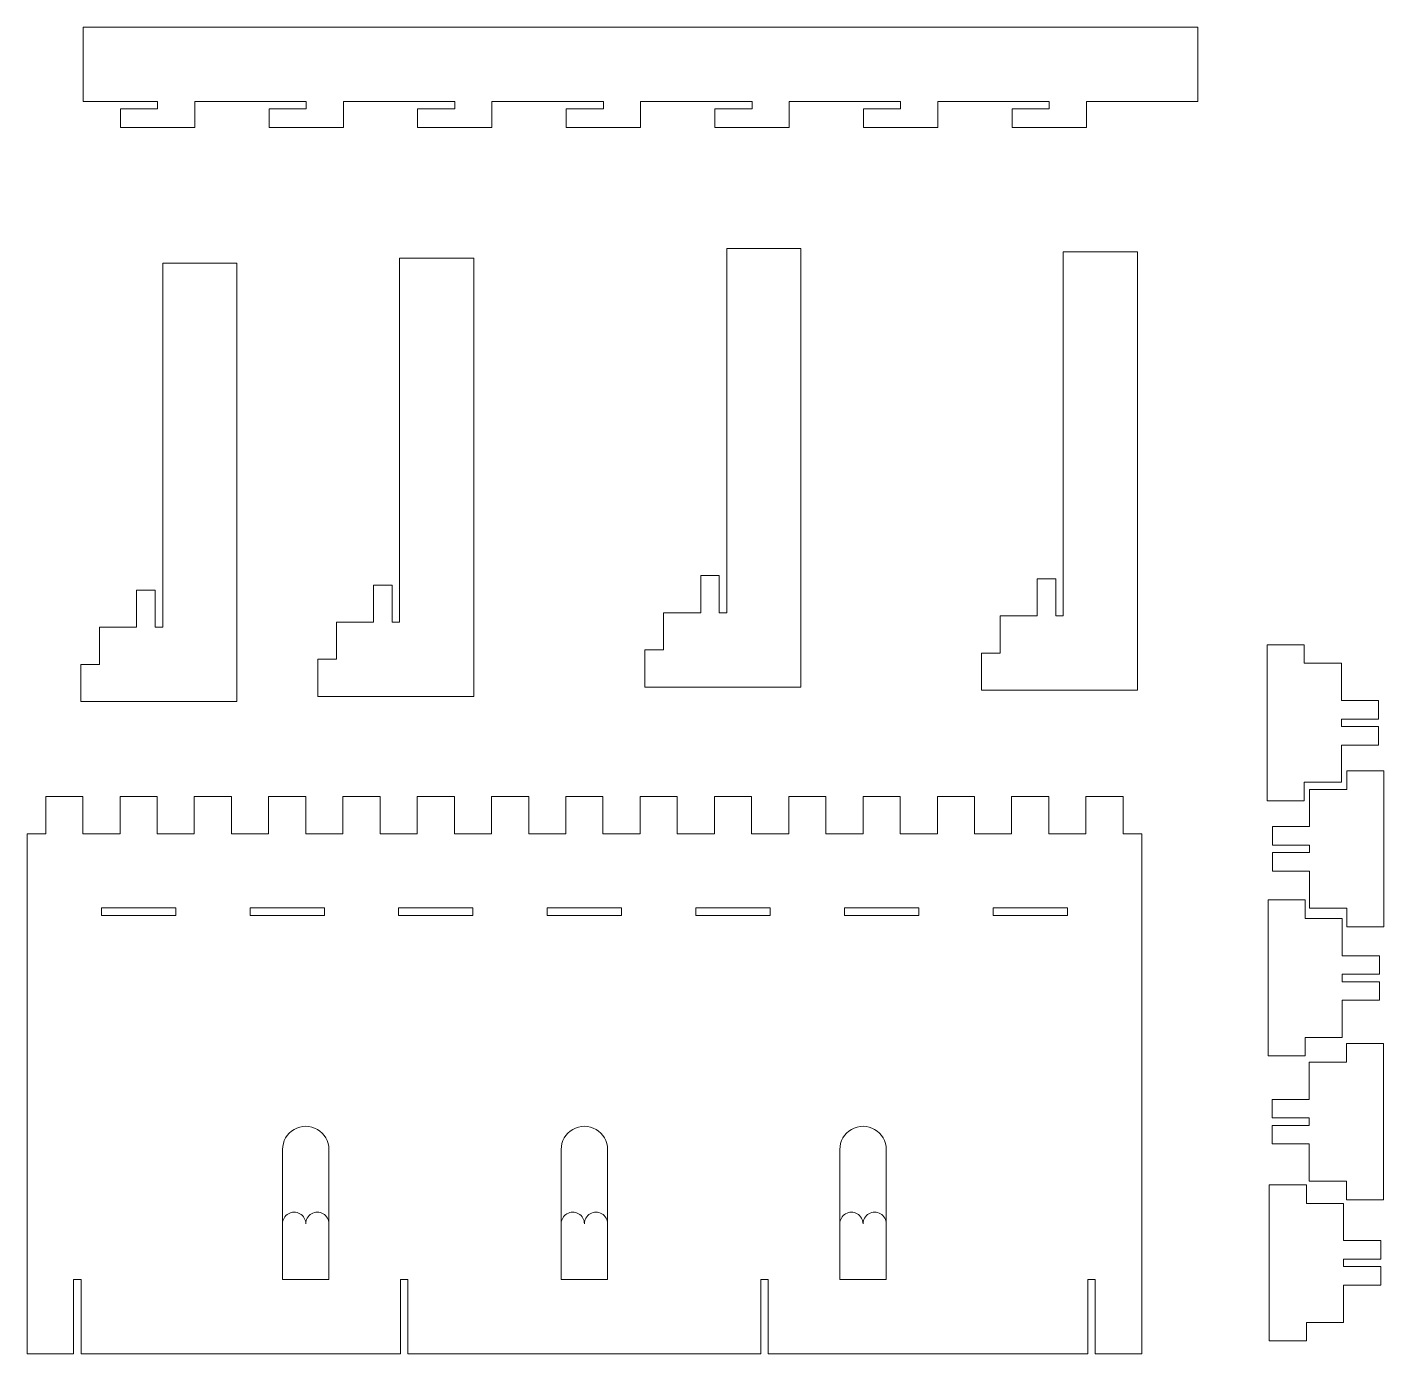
# Model space of a CAD drawing. Header units: millimetres. Extents: x -2182 to 2167, y -566 to 406.
# Drawn here: x 1437 to 2167, y -310 to 404 of the extents above; entities that cross this region are included whole.
import ezdxf

# ---------------------------------------------------------------- set-up
doc = ezdxf.new("R2010")
doc.units = ezdxf.units.MM
doc.header["$MEASUREMENT"] = 0
doc.layers.add('layer 1', color=7, linetype='Continuous')

msp = doc.modelspace()

# ---------------------------------------------------------------- linework, layer by layer
at = {"layer": 'layer 1', "lineweight": 9}
for points, knots in [([(2067.0161, 364.0857), (2067.0161, 364.0857), (2067.0161, 404.0857), (2067.0161, 404.0857), (2067.0161, 404.0857), (2067.0161, 404.0857), (1467.0161, 404.0857), (1467.0161, 404.0857), (1467.0161, 404.0857), (1467.0161, 404.0857), (1467.0161, 364.0857), (1467.0161, 364.0857), (1467.0161, 364.0857), (1467.0161, 364.0857), (1507.0161, 364.0857), (1507.0161, 364.0857), (1507.0161, 364.0857), (1507.0161, 364.0857), (1507.0161, 360.0857), (1507.0161, 360.0857), (1507.0161, 360.0857), (1507.0161, 360.0857), (1487.0161, 360.0857), (1487.0161, 360.0857), (1487.0161, 360.0857), (1487.0161, 360.0857), (1487.0161, 350.0857), (1487.0161, 350.0857), (1487.0161, 350.0857), (1487.0161, 350.0857), (1527.0161, 350.0857), (1527.0161, 350.0857), (1527.0161, 350.0857), (1527.0161, 350.0857), (1527.0161, 364.0857), (1527.0161, 364.0857), (1527.0161, 364.0857), (1527.0161, 364.0857), (1587.0161, 364.0857), (1587.0161, 364.0857), (1587.0161, 364.0857), (1587.0161, 364.0857), (1587.0161, 360.0857), (1587.0161, 360.0857), (1587.0161, 360.0857), (1587.0161, 360.0857), (1567.0161, 360.0857), (1567.0161, 360.0857), (1567.0161, 360.0857), (1567.0161, 360.0857), (1567.0161, 350.0857), (1567.0161, 350.0857), (1567.0161, 350.0857), (1567.0161, 350.0857), (1607.0161, 350.0857), (1607.0161, 350.0857), (1607.0161, 350.0857), (1607.0161, 350.0857), (1607.0161, 364.0857), (1607.0161, 364.0857), (1607.0161, 364.0857), (1607.0161, 364.0857), (1667.0161, 364.0857), (1667.0161, 364.0857), (1667.0161, 364.0857), (1667.0161, 364.0857), (1667.0161, 360.0857), (1667.0161, 360.0857), (1667.0161, 360.0857), (1667.0161, 360.0857), (1647.0161, 360.0857), (1647.0161, 360.0857), (1647.0161, 360.0857), (1647.0161, 360.0857), (1647.0161, 350.0857), (1647.0161, 350.0857), (1647.0161, 350.0857), (1647.0161, 350.0857), (1687.0161, 350.0857), (1687.0161, 350.0857), (1687.0161, 350.0857), (1687.0161, 350.0857), (1687.0161, 364.0857), (1687.0161, 364.0857), (1687.0161, 364.0857), (1687.0161, 364.0857), (1747.0161, 364.0857), (1747.0161, 364.0857), (1747.0161, 364.0857), (1747.0161, 364.0857), (1747.0161, 360.0857), (1747.0161, 360.0857), (1747.0161, 360.0857), (1747.0161, 360.0857), (1727.0161, 360.0857), (1727.0161, 360.0857), (1727.0161, 360.0857), (1727.0161, 360.0857), (1727.0161, 350.0857), (1727.0161, 350.0857), (1727.0161, 350.0857), (1727.0161, 350.0857), (1767.0161, 350.0857), (1767.0161, 350.0857), (1767.0161, 350.0857), (1767.0161, 350.0857), (1767.0161, 364.0857), (1767.0161, 364.0857), (1767.0161, 364.0857), (1767.0161, 364.0857), (1827.0161, 364.0857), (1827.0161, 364.0857), (1827.0161, 364.0857), (1827.0161, 364.0857), (1827.0161, 360.0857), (1827.0161, 360.0857), (1827.0161, 360.0857), (1827.0161, 360.0857), (1807.0161, 360.0857), (1807.0161, 360.0857), (1807.0161, 360.0857), (1807.0161, 360.0857), (1807.0161, 350.0857), (1807.0161, 350.0857), (1807.0161, 350.0857), (1807.0161, 350.0857), (1847.0161, 350.0857), (1847.0161, 350.0857), (1847.0161, 350.0857), (1847.0161, 350.0857), (1847.0161, 364.0857), (1847.0161, 364.0857), (1847.0161, 364.0857), (1847.0161, 364.0857), (1907.0161, 364.0857), (1907.0161, 364.0857), (1907.0161, 364.0857), (1907.0161, 364.0857), (1907.0161, 360.0857), (1907.0161, 360.0857), (1907.0161, 360.0857), (1907.0161, 360.0857), (1887.0161, 360.0857), (1887.0161, 360.0857), (1887.0161, 360.0857), (1887.0161, 360.0857), (1887.0161, 350.0857), (1887.0161, 350.0857), (1887.0161, 350.0857), (1887.0161, 350.0857), (1927.0161, 350.0857), (1927.0161, 350.0857), (1927.0161, 350.0857), (1927.0161, 350.0857), (1927.0161, 364.0857), (1927.0161, 364.0857), (1927.0161, 364.0857), (1927.0161, 364.0857), (1987.0161, 364.0857), (1987.0161, 364.0857), (1987.0161, 364.0857), (1987.0161, 364.0857), (1987.0161, 360.0857), (1987.0161, 360.0857), (1987.0161, 360.0857), (1987.0161, 360.0857), (1967.0161, 360.0857), (1967.0161, 360.0857), (1967.0161, 360.0857), (1967.0161, 360.0857), (1967.0161, 350.0857), (1967.0161, 350.0857), (1967.0161, 350.0857), (1967.0161, 350.0857), (2007.0161, 350.0857), (2007.0161, 350.0857), (2007.0161, 350.0857), (2007.0161, 350.0857), (2007.0161, 364.0857), (2007.0161, 364.0857), (2007.0161, 364.0857), (2007.0161, 364.0857), (2067.0161, 364.0857), (2067.0161, 364.0857)], [0, 0, 0, 0, 0.0212766, 0.0212766, 0.0212766, 0.0212766, 0.04255319, 0.04255319, 0.04255319, 0.04255319, 0.06382979, 0.06382979, 0.06382979, 0.06382979, 0.08510638, 0.08510638, 0.08510638, 0.08510638, 0.10638298, 0.10638298, 0.10638298, 0.10638298, 0.12765957, 0.12765957, 0.12765957, 0.12765957, 0.14893617, 0.14893617, 0.14893617, 0.14893617, 0.17021277, 0.17021277, 0.17021277, 0.17021277, 0.19148936, 0.19148936, 0.19148936, 0.19148936, 0.21276596, 0.21276596, 0.21276596, 0.21276596, 0.23404255, 0.23404255, 0.23404255, 0.23404255, 0.25531915, 0.25531915, 0.25531915, 0.25531915, 0.27659574, 0.27659574, 0.27659574, 0.27659574, 0.29787234, 0.29787234, 0.29787234, 0.29787234, 0.31914894, 0.31914894, 0.31914894, 0.31914894, 0.34042553, 0.34042553, 0.34042553, 0.34042553, 0.36170213, 0.36170213, 0.36170213, 0.36170213, 0.38297872, 0.38297872, 0.38297872, 0.38297872, 0.40425532, 0.40425532, 0.40425532, 0.40425532, 0.42553191, 0.42553191, 0.42553191, 0.42553191, 0.44680851, 0.44680851, 0.44680851, 0.44680851, 0.46808511, 0.46808511, 0.46808511, 0.46808511, 0.4893617, 0.4893617, 0.4893617, 0.4893617, 0.5106383, 0.5106383, 0.5106383, 0.5106383, 0.53191489, 0.53191489, 0.53191489, 0.53191489, 0.55319149, 0.55319149, 0.55319149, 0.55319149, 0.57446809, 0.57446809, 0.57446809, 0.57446809, 0.59574468, 0.59574468, 0.59574468, 0.59574468, 0.61702128, 0.61702128, 0.61702128, 0.61702128, 0.63829787, 0.63829787, 0.63829787, 0.63829787, 0.65957447, 0.65957447, 0.65957447, 0.65957447, 0.68085106, 0.68085106, 0.68085106, 0.68085106, 0.70212766, 0.70212766, 0.70212766, 0.70212766, 0.72340426, 0.72340426, 0.72340426, 0.72340426, 0.74468085, 0.74468085, 0.74468085, 0.74468085, 0.76595745, 0.76595745, 0.76595745, 0.76595745, 0.78723404, 0.78723404, 0.78723404, 0.78723404, 0.80851064, 0.80851064, 0.80851064, 0.80851064, 0.82978723, 0.82978723, 0.82978723, 0.82978723, 0.85106383, 0.85106383, 0.85106383, 0.85106383, 0.87234043, 0.87234043, 0.87234043, 0.87234043, 0.89361702, 0.89361702, 0.89361702, 0.89361702, 0.91489362, 0.91489362, 0.91489362, 0.91489362, 0.93617021, 0.93617021, 0.93617021, 0.93617021, 0.95744681, 0.95744681, 0.95744681, 0.95744681, 1, 1, 1, 1]), ([(1811.3761, 88.8853), (1811.3761, 88.8853), (1813.3761, 88.8853), (1813.3761, 88.8853), (1813.3761, 88.8853), (1813.3761, 88.8853), (1809.3761, 88.8853), (1809.3761, 88.8853), (1809.3761, 88.8853), (1809.3761, 88.8853), (1809.3761, 108.8853), (1809.3761, 108.8853), (1809.3761, 108.8853), (1809.3761, 108.8853), (1799.3761, 108.8853), (1799.3761, 108.8853), (1799.3761, 108.8853), (1799.3761, 108.8853), (1799.3761, 88.8853), (1799.3761, 88.8853), (1799.3761, 88.8853), (1799.3761, 88.8853), (1779.3761, 88.8853), (1779.3761, 88.8853), (1779.3761, 88.8853), (1779.3761, 88.8853), (1779.3761, 68.8853), (1779.3761, 68.8853), (1779.3761, 68.8853), (1779.3761, 68.8853), (1769.3761, 68.8853), (1769.3761, 68.8853), (1769.3761, 68.8853), (1769.3761, 68.8853), (1769.3761, 48.8853), (1769.3761, 48.8853), (1769.3761, 48.8853), (1769.3761, 48.8853), (1811.3761, 48.8853), (1811.3761, 48.8853), (1811.3761, 48.8853), (1811.3761, 48.8853), (1813.3761, 48.8853), (1813.3761, 48.8853), (1813.3761, 48.8853), (1813.3761, 48.8853), (1853.3761, 48.8853), (1853.3761, 48.8853), (1853.3761, 48.8853), (1853.3761, 48.8853), (1853.3761, 284.8853), (1853.3761, 284.8853), (1853.3761, 284.8853), (1853.3761, 284.8853), (1813.3761, 284.8853), (1813.3761, 284.8853), (1813.3761, 284.8853), (1813.3761, 284.8853), (1813.3761, 108.8853), (1813.3761, 108.8853), (1813.3761, 108.8853), (1813.3761, 108.8853), (1813.3761, 88.8853), (1813.3761, 88.8853), (1813.3761, 88.8853), (1813.3761, 88.8853), (1811.3761, 88.8853), (1811.3761, 88.8853)], [0, 0, 0, 0, 0.05555556, 0.05555556, 0.05555556, 0.05555556, 0.11111111, 0.11111111, 0.11111111, 0.11111111, 0.16666667, 0.16666667, 0.16666667, 0.16666667, 0.22222222, 0.22222222, 0.22222222, 0.22222222, 0.27777778, 0.27777778, 0.27777778, 0.27777778, 0.33333333, 0.33333333, 0.33333333, 0.33333333, 0.38888889, 0.38888889, 0.38888889, 0.38888889, 0.44444444, 0.44444444, 0.44444444, 0.44444444, 0.5, 0.5, 0.5, 0.5, 0.55555556, 0.55555556, 0.55555556, 0.55555556, 0.61111111, 0.61111111, 0.61111111, 0.61111111, 0.66666667, 0.66666667, 0.66666667, 0.66666667, 0.72222222, 0.72222222, 0.72222222, 0.72222222, 0.77777778, 0.77777778, 0.77777778, 0.77777778, 0.83333333, 0.83333333, 0.83333333, 0.83333333, 0.88888889, 0.88888889, 0.88888889, 0.88888889, 1, 1, 1, 1]), ([(1635.2694, 83.8053), (1635.2694, 83.8053), (1637.2694, 83.8053), (1637.2694, 83.8053), (1637.2694, 83.8053), (1637.2694, 83.8053), (1633.2694, 83.8053), (1633.2694, 83.8053), (1633.2694, 83.8053), (1633.2694, 83.8053), (1633.2694, 103.8053), (1633.2694, 103.8053), (1633.2694, 103.8053), (1633.2694, 103.8053), (1623.2694, 103.8053), (1623.2694, 103.8053), (1623.2694, 103.8053), (1623.2694, 103.8053), (1623.2694, 83.8053), (1623.2694, 83.8053), (1623.2694, 83.8053), (1623.2694, 83.8053), (1603.2694, 83.8053), (1603.2694, 83.8053), (1603.2694, 83.8053), (1603.2694, 83.8053), (1603.2694, 63.8053), (1603.2694, 63.8053), (1603.2694, 63.8053), (1603.2694, 63.8053), (1593.2694, 63.8053), (1593.2694, 63.8053), (1593.2694, 63.8053), (1593.2694, 63.8053), (1593.2694, 43.8053), (1593.2694, 43.8053), (1593.2694, 43.8053), (1593.2694, 43.8053), (1635.2694, 43.8053), (1635.2694, 43.8053), (1635.2694, 43.8053), (1635.2694, 43.8053), (1637.2694, 43.8053), (1637.2694, 43.8053), (1637.2694, 43.8053), (1637.2694, 43.8053), (1677.2694, 43.8053), (1677.2694, 43.8053), (1677.2694, 43.8053), (1677.2694, 43.8053), (1677.2694, 279.8053), (1677.2694, 279.8053), (1677.2694, 279.8053), (1677.2694, 279.8053), (1637.2694, 279.8053), (1637.2694, 279.8053), (1637.2694, 279.8053), (1637.2694, 279.8053), (1637.2694, 103.8053), (1637.2694, 103.8053), (1637.2694, 103.8053), (1637.2694, 103.8053), (1637.2694, 83.8053), (1637.2694, 83.8053), (1637.2694, 83.8053), (1637.2694, 83.8053), (1635.2694, 83.8053), (1635.2694, 83.8053)], [0, 0, 0, 0, 0.05555556, 0.05555556, 0.05555556, 0.05555556, 0.11111111, 0.11111111, 0.11111111, 0.11111111, 0.16666667, 0.16666667, 0.16666667, 0.16666667, 0.22222222, 0.22222222, 0.22222222, 0.22222222, 0.27777778, 0.27777778, 0.27777778, 0.27777778, 0.33333333, 0.33333333, 0.33333333, 0.33333333, 0.38888889, 0.38888889, 0.38888889, 0.38888889, 0.44444444, 0.44444444, 0.44444444, 0.44444444, 0.5, 0.5, 0.5, 0.5, 0.55555556, 0.55555556, 0.55555556, 0.55555556, 0.61111111, 0.61111111, 0.61111111, 0.61111111, 0.66666667, 0.66666667, 0.66666667, 0.66666667, 0.72222222, 0.72222222, 0.72222222, 0.72222222, 0.77777778, 0.77777778, 0.77777778, 0.77777778, 0.83333333, 0.83333333, 0.83333333, 0.83333333, 0.88888889, 0.88888889, 0.88888889, 0.88888889, 1, 1, 1, 1]), ([(1992.5628, 87.1919), (1992.5628, 87.1919), (1994.5628, 87.1919), (1994.5628, 87.1919), (1994.5628, 87.1919), (1994.5628, 87.1919), (1990.5628, 87.1919), (1990.5628, 87.1919), (1990.5628, 87.1919), (1990.5628, 87.1919), (1990.5628, 107.1919), (1990.5628, 107.1919), (1990.5628, 107.1919), (1990.5628, 107.1919), (1980.5628, 107.1919), (1980.5628, 107.1919), (1980.5628, 107.1919), (1980.5628, 107.1919), (1980.5628, 87.1919), (1980.5628, 87.1919), (1980.5628, 87.1919), (1980.5628, 87.1919), (1960.5628, 87.1919), (1960.5628, 87.1919), (1960.5628, 87.1919), (1960.5628, 87.1919), (1960.5628, 67.1919), (1960.5628, 67.1919), (1960.5628, 67.1919), (1960.5628, 67.1919), (1950.5628, 67.1919), (1950.5628, 67.1919), (1950.5628, 67.1919), (1950.5628, 67.1919), (1950.5628, 47.1919), (1950.5628, 47.1919), (1950.5628, 47.1919), (1950.5628, 47.1919), (1992.5628, 47.1919), (1992.5628, 47.1919), (1992.5628, 47.1919), (1992.5628, 47.1919), (1994.5628, 47.1919), (1994.5628, 47.1919), (1994.5628, 47.1919), (1994.5628, 47.1919), (2034.5628, 47.1919), (2034.5628, 47.1919), (2034.5628, 47.1919), (2034.5628, 47.1919), (2034.5628, 283.1919), (2034.5628, 283.1919), (2034.5628, 283.1919), (2034.5628, 283.1919), (1994.5628, 283.1919), (1994.5628, 283.1919), (1994.5628, 283.1919), (1994.5628, 283.1919), (1994.5628, 107.1919), (1994.5628, 107.1919), (1994.5628, 107.1919), (1994.5628, 107.1919), (1994.5628, 87.1919), (1994.5628, 87.1919), (1994.5628, 87.1919), (1994.5628, 87.1919), (1992.5628, 87.1919), (1992.5628, 87.1919)], [0, 0, 0, 0, 0.05555556, 0.05555556, 0.05555556, 0.05555556, 0.11111111, 0.11111111, 0.11111111, 0.11111111, 0.16666667, 0.16666667, 0.16666667, 0.16666667, 0.22222222, 0.22222222, 0.22222222, 0.22222222, 0.27777778, 0.27777778, 0.27777778, 0.27777778, 0.33333333, 0.33333333, 0.33333333, 0.33333333, 0.38888889, 0.38888889, 0.38888889, 0.38888889, 0.44444444, 0.44444444, 0.44444444, 0.44444444, 0.5, 0.5, 0.5, 0.5, 0.55555556, 0.55555556, 0.55555556, 0.55555556, 0.61111111, 0.61111111, 0.61111111, 0.61111111, 0.66666667, 0.66666667, 0.66666667, 0.66666667, 0.72222222, 0.72222222, 0.72222222, 0.72222222, 0.77777778, 0.77777778, 0.77777778, 0.77777778, 0.83333333, 0.83333333, 0.83333333, 0.83333333, 0.88888889, 0.88888889, 0.88888889, 0.88888889, 1, 1, 1, 1]), ([(1507.7427, 81.0513), (1507.7427, 81.0513), (1509.7427, 81.0513), (1509.7427, 81.0513), (1509.7427, 81.0513), (1509.7427, 81.0513), (1505.7427, 81.0513), (1505.7427, 81.0513), (1505.7427, 81.0513), (1505.7427, 81.0513), (1505.7427, 101.0513), (1505.7427, 101.0513), (1505.7427, 101.0513), (1505.7427, 101.0513), (1495.7427, 101.0513), (1495.7427, 101.0513), (1495.7427, 101.0513), (1495.7427, 101.0513), (1495.7427, 81.0513), (1495.7427, 81.0513), (1495.7427, 81.0513), (1495.7427, 81.0513), (1475.7427, 81.0513), (1475.7427, 81.0513), (1475.7427, 81.0513), (1475.7427, 81.0513), (1475.7427, 61.0513), (1475.7427, 61.0513), (1475.7427, 61.0513), (1475.7427, 61.0513), (1465.7427, 61.0513), (1465.7427, 61.0513), (1465.7427, 61.0513), (1465.7427, 61.0513), (1465.7427, 41.0513), (1465.7427, 41.0513), (1465.7427, 41.0513), (1465.7427, 41.0513), (1507.7427, 41.0513), (1507.7427, 41.0513), (1507.7427, 41.0513), (1507.7427, 41.0513), (1509.7427, 41.0513), (1509.7427, 41.0513), (1509.7427, 41.0513), (1509.7427, 41.0513), (1549.7427, 41.0513), (1549.7427, 41.0513), (1549.7427, 41.0513), (1549.7427, 41.0513), (1549.7427, 277.0513), (1549.7427, 277.0513), (1549.7427, 277.0513), (1549.7427, 277.0513), (1509.7427, 277.0513), (1509.7427, 277.0513), (1509.7427, 277.0513), (1509.7427, 277.0513), (1509.7427, 101.0513), (1509.7427, 101.0513), (1509.7427, 101.0513), (1509.7427, 101.0513), (1509.7427, 81.0513), (1509.7427, 81.0513), (1509.7427, 81.0513), (1509.7427, 81.0513), (1507.7427, 81.0513), (1507.7427, 81.0513)], [0, 0, 0, 0, 0.05555556, 0.05555556, 0.05555556, 0.05555556, 0.11111111, 0.11111111, 0.11111111, 0.11111111, 0.16666667, 0.16666667, 0.16666667, 0.16666667, 0.22222222, 0.22222222, 0.22222222, 0.22222222, 0.27777778, 0.27777778, 0.27777778, 0.27777778, 0.33333333, 0.33333333, 0.33333333, 0.33333333, 0.38888889, 0.38888889, 0.38888889, 0.38888889, 0.44444444, 0.44444444, 0.44444444, 0.44444444, 0.5, 0.5, 0.5, 0.5, 0.55555556, 0.55555556, 0.55555556, 0.55555556, 0.61111111, 0.61111111, 0.61111111, 0.61111111, 0.66666667, 0.66666667, 0.66666667, 0.66666667, 0.72222222, 0.72222222, 0.72222222, 0.72222222, 0.77777778, 0.77777778, 0.77777778, 0.77777778, 0.83333333, 0.83333333, 0.83333333, 0.83333333, 0.88888889, 0.88888889, 0.88888889, 0.88888889, 1, 1, 1, 1]), ([(2104.2999, 71.6577), (2104.2999, 71.6577), (2104.2999, -12.3423), (2104.2999, -12.3423), (2104.2999, -12.3423), (2104.2999, -12.3423), (2124.2999, -12.3423), (2124.2999, -12.3423), (2124.2999, -12.3423), (2124.2999, -12.3423), (2124.2999, -2.3423), (2124.2999, -2.3423), (2124.2999, -2.3423), (2124.2999, -2.3423), (2144.2999, -2.3423), (2144.2999, -2.3423), (2144.2999, -2.3423), (2144.2999, -2.3423), (2144.2999, 17.6577), (2144.2999, 17.6577), (2144.2999, 17.6577), (2144.2999, 17.6577), (2164.2999, 17.6577), (2164.2999, 17.6577), (2164.2999, 17.6577), (2164.2999, 17.6577), (2164.2999, 27.6577), (2164.2999, 27.6577), (2164.2999, 27.6577), (2164.2999, 27.6577), (2144.2999, 27.6577), (2144.2999, 27.6577), (2144.2999, 27.6577), (2144.2999, 27.6577), (2144.2999, 31.6577), (2144.2999, 31.6577), (2144.2999, 31.6577), (2144.2999, 31.6577), (2164.2999, 31.6577), (2164.2999, 31.6577), (2164.2999, 31.6577), (2164.2999, 31.6577), (2164.2999, 41.6577), (2164.2999, 41.6577), (2164.2999, 41.6577), (2164.2999, 41.6577), (2144.2999, 41.6577), (2144.2999, 41.6577), (2144.2999, 41.6577), (2144.2999, 41.6577), (2144.2999, 61.6577), (2144.2999, 61.6577), (2144.2999, 61.6577), (2144.2999, 61.6577), (2124.2999, 61.6577), (2124.2999, 61.6577), (2124.2999, 61.6577), (2124.2999, 61.6577), (2124.2999, 71.6577), (2124.2999, 71.6577), (2124.2999, 71.6577), (2124.2999, 71.6577), (2104.2999, 71.6577), (2104.2999, 71.6577)], [0, 0, 0, 0, 0.05882353, 0.05882353, 0.05882353, 0.05882353, 0.11764706, 0.11764706, 0.11764706, 0.11764706, 0.17647059, 0.17647059, 0.17647059, 0.17647059, 0.23529412, 0.23529412, 0.23529412, 0.23529412, 0.29411765, 0.29411765, 0.29411765, 0.29411765, 0.35294118, 0.35294118, 0.35294118, 0.35294118, 0.41176471, 0.41176471, 0.41176471, 0.41176471, 0.47058824, 0.47058824, 0.47058824, 0.47058824, 0.52941176, 0.52941176, 0.52941176, 0.52941176, 0.58823529, 0.58823529, 0.58823529, 0.58823529, 0.64705882, 0.64705882, 0.64705882, 0.64705882, 0.70588235, 0.70588235, 0.70588235, 0.70588235, 0.76470588, 0.76470588, 0.76470588, 0.76470588, 0.82352941, 0.82352941, 0.82352941, 0.82352941, 0.88235294, 0.88235294, 0.88235294, 0.88235294, 1, 1, 1, 1]), ([(2167.157, 3.7905), (2167.157, 3.7905), (2167.157, -80.2095), (2167.157, -80.2095), (2167.157, -80.2095), (2167.157, -80.2095), (2147.157, -80.2095), (2147.157, -80.2095), (2147.157, -80.2095), (2147.157, -80.2095), (2147.157, -70.2095), (2147.157, -70.2095), (2147.157, -70.2095), (2147.157, -70.2095), (2127.157, -70.2095), (2127.157, -70.2095), (2127.157, -70.2095), (2127.157, -70.2095), (2127.157, -50.2095), (2127.157, -50.2095), (2127.157, -50.2095), (2127.157, -50.2095), (2107.157, -50.2095), (2107.157, -50.2095), (2107.157, -50.2095), (2107.157, -50.2095), (2107.157, -40.2095), (2107.157, -40.2095), (2107.157, -40.2095), (2107.157, -40.2095), (2127.157, -40.2095), (2127.157, -40.2095), (2127.157, -40.2095), (2127.157, -40.2095), (2127.157, -36.2095), (2127.157, -36.2095), (2127.157, -36.2095), (2127.157, -36.2095), (2107.157, -36.2095), (2107.157, -36.2095), (2107.157, -36.2095), (2107.157, -36.2095), (2107.157, -26.2095), (2107.157, -26.2095), (2107.157, -26.2095), (2107.157, -26.2095), (2127.157, -26.2095), (2127.157, -26.2095), (2127.157, -26.2095), (2127.157, -26.2095), (2127.157, -6.2095), (2127.157, -6.2095), (2127.157, -6.2095), (2127.157, -6.2095), (2147.157, -6.2095), (2147.157, -6.2095), (2147.157, -6.2095), (2147.157, -6.2095), (2147.157, 3.7905), (2147.157, 3.7905), (2147.157, 3.7905), (2147.157, 3.7905), (2167.157, 3.7905), (2167.157, 3.7905)], [0, 0, 0, 0, 0.05882353, 0.05882353, 0.05882353, 0.05882353, 0.11764706, 0.11764706, 0.11764706, 0.11764706, 0.17647059, 0.17647059, 0.17647059, 0.17647059, 0.23529412, 0.23529412, 0.23529412, 0.23529412, 0.29411765, 0.29411765, 0.29411765, 0.29411765, 0.35294118, 0.35294118, 0.35294118, 0.35294118, 0.41176471, 0.41176471, 0.41176471, 0.41176471, 0.47058824, 0.47058824, 0.47058824, 0.47058824, 0.52941176, 0.52941176, 0.52941176, 0.52941176, 0.58823529, 0.58823529, 0.58823529, 0.58823529, 0.64705882, 0.64705882, 0.64705882, 0.64705882, 0.70588235, 0.70588235, 0.70588235, 0.70588235, 0.76470588, 0.76470588, 0.76470588, 0.76470588, 0.82352941, 0.82352941, 0.82352941, 0.82352941, 0.88235294, 0.88235294, 0.88235294, 0.88235294, 1, 1, 1, 1]), ([(1436.7797, -30.0452), (1436.7797, -30.0452), (1446.7797, -30.0452), (1446.7797, -30.0452), (1446.7797, -30.0452), (1446.7797, -30.0452), (1446.7797, -10.0452), (1446.7797, -10.0452), (1446.7797, -10.0452), (1446.7797, -10.0452), (1466.7797, -10.0452), (1466.7797, -10.0452), (1466.7797, -10.0452), (1466.7797, -10.0452), (1466.7797, -30.0452), (1466.7797, -30.0452), (1466.7797, -30.0452), (1466.7797, -30.0452), (1486.7797, -30.0452), (1486.7797, -30.0452), (1486.7797, -30.0452), (1486.7797, -30.0452), (1486.7797, -10.0452), (1486.7797, -10.0452), (1486.7797, -10.0452), (1486.7797, -10.0452), (1506.7797, -10.0452), (1506.7797, -10.0452), (1506.7797, -10.0452), (1506.7797, -10.0452), (1506.7797, -30.0452), (1506.7797, -30.0452), (1506.7797, -30.0452), (1506.7797, -30.0452), (1526.7797, -30.0452), (1526.7797, -30.0452), (1526.7797, -30.0452), (1526.7797, -30.0452), (1526.7797, -10.0452), (1526.7797, -10.0452), (1526.7797, -10.0452), (1526.7797, -10.0452), (1546.7797, -10.0452), (1546.7797, -10.0452), (1546.7797, -10.0452), (1546.7797, -10.0452), (1546.7797, -30.0452), (1546.7797, -30.0452), (1546.7797, -30.0452), (1546.7797, -30.0452), (1566.7797, -30.0452), (1566.7797, -30.0452), (1566.7797, -30.0452), (1566.7797, -30.0452), (1566.7797, -10.0452), (1566.7797, -10.0452), (1566.7797, -10.0452), (1566.7797, -10.0452), (1586.7797, -10.0452), (1586.7797, -10.0452), (1586.7797, -10.0452), (1586.7797, -10.0452), (1586.7797, -30.0452), (1586.7797, -30.0452), (1586.7797, -30.0452), (1586.7797, -30.0452), (1606.7797, -30.0452), (1606.7797, -30.0452), (1606.7797, -30.0452), (1606.7797, -30.0452), (1606.7797, -10.0452), (1606.7797, -10.0452), (1606.7797, -10.0452), (1606.7797, -10.0452), (1626.7797, -10.0452), (1626.7797, -10.0452), (1626.7797, -10.0452), (1626.7797, -10.0452), (1626.7797, -30.0452), (1626.7797, -30.0452), (1626.7797, -30.0452), (1626.7797, -30.0452), (1646.7797, -30.0452), (1646.7797, -30.0452), (1646.7797, -30.0452), (1646.7797, -30.0452), (1646.7797, -10.0452), (1646.7797, -10.0452), (1646.7797, -10.0452), (1646.7797, -10.0452), (1666.7797, -10.0452), (1666.7797, -10.0452), (1666.7797, -10.0452), (1666.7797, -10.0452), (1666.7797, -30.0452), (1666.7797, -30.0452), (1666.7797, -30.0452), (1666.7797, -30.0452), (1686.7797, -30.0452), (1686.7797, -30.0452), (1686.7797, -30.0452), (1686.7797, -30.0452), (1686.7797, -10.0452), (1686.7797, -10.0452), (1686.7797, -10.0452), (1686.7797, -10.0452), (1706.7797, -10.0452), (1706.7797, -10.0452), (1706.7797, -10.0452), (1706.7797, -10.0452), (1706.7797, -30.0452), (1706.7797, -30.0452), (1706.7797, -30.0452), (1706.7797, -30.0452), (1726.7797, -30.0452), (1726.7797, -30.0452), (1726.7797, -30.0452), (1726.7797, -30.0452), (1726.7797, -10.0452), (1726.7797, -10.0452), (1726.7797, -10.0452), (1726.7797, -10.0452), (1746.7797, -10.0452), (1746.7797, -10.0452), (1746.7797, -10.0452), (1746.7797, -10.0452), (1746.7797, -30.0452), (1746.7797, -30.0452), (1746.7797, -30.0452), (1746.7797, -30.0452), (1766.7797, -30.0452), (1766.7797, -30.0452), (1766.7797, -30.0452), (1766.7797, -30.0452), (1766.7797, -10.0452), (1766.7797, -10.0452), (1766.7797, -10.0452), (1766.7797, -10.0452), (1786.7797, -10.0452), (1786.7797, -10.0452), (1786.7797, -10.0452), (1786.7797, -10.0452), (1786.7797, -30.0452), (1786.7797, -30.0452), (1786.7797, -30.0452), (1786.7797, -30.0452), (1806.7797, -30.0452), (1806.7797, -30.0452), (1806.7797, -30.0452), (1806.7797, -30.0452), (1806.7797, -10.0452), (1806.7797, -10.0452), (1806.7797, -10.0452), (1806.7797, -10.0452), (1826.7797, -10.0452), (1826.7797, -10.0452), (1826.7797, -10.0452), (1826.7797, -10.0452), (1826.7797, -30.0452), (1826.7797, -30.0452), (1826.7797, -30.0452), (1826.7797, -30.0452), (1846.7797, -30.0452), (1846.7797, -30.0452), (1846.7797, -30.0452), (1846.7797, -30.0452), (1846.7797, -10.0452), (1846.7797, -10.0452), (1846.7797, -10.0452), (1846.7797, -10.0452), (1866.7797, -10.0452), (1866.7797, -10.0452), (1866.7797, -10.0452), (1866.7797, -10.0452), (1866.7797, -30.0452), (1866.7797, -30.0452), (1866.7797, -30.0452), (1866.7797, -30.0452), (1886.7797, -30.0452), (1886.7797, -30.0452), (1886.7797, -30.0452), (1886.7797, -30.0452), (1886.7797, -10.0452), (1886.7797, -10.0452), (1886.7797, -10.0452), (1886.7797, -10.0452), (1906.7797, -10.0452), (1906.7797, -10.0452), (1906.7797, -10.0452), (1906.7797, -10.0452), (1906.7797, -30.0452), (1906.7797, -30.0452), (1906.7797, -30.0452), (1906.7797, -30.0452), (1926.7797, -30.0452), (1926.7797, -30.0452), (1926.7797, -30.0452), (1926.7797, -30.0452), (1926.7797, -10.0452), (1926.7797, -10.0452), (1926.7797, -10.0452), (1926.7797, -10.0452), (1946.7797, -10.0452), (1946.7797, -10.0452), (1946.7797, -10.0452), (1946.7797, -10.0452), (1946.7797, -30.0452), (1946.7797, -30.0452), (1946.7797, -30.0452), (1946.7797, -30.0452), (1966.7797, -30.0452), (1966.7797, -30.0452), (1966.7797, -30.0452), (1966.7797, -30.0452), (1966.7797, -10.0452), (1966.7797, -10.0452), (1966.7797, -10.0452), (1966.7797, -10.0452), (1986.7797, -10.0452), (1986.7797, -10.0452), (1986.7797, -10.0452), (1986.7797, -10.0452), (1986.7797, -30.0452), (1986.7797, -30.0452), (1986.7797, -30.0452), (1986.7797, -30.0452), (2006.7796, -30.0452), (2006.7796, -30.0452), (2006.7796, -30.0452), (2006.7796, -30.0452), (2006.7796, -10.0452), (2006.7796, -10.0452), (2006.7796, -10.0452), (2006.7796, -10.0452), (2026.7796, -10.0452), (2026.7796, -10.0452), (2026.7796, -10.0452), (2026.7796, -10.0452), (2026.7796, -30.0452), (2026.7796, -30.0452), (2026.7796, -30.0452), (2026.7796, -30.0452), (2036.7796, -30.0452), (2036.7796, -30.0452), (2036.7796, -30.0452), (2036.7796, -30.0452), (2036.7796, -310.0452), (2036.7796, -310.0452), (2036.7796, -310.0452), (2036.7796, -310.0452), (2011.7796, -310.0452), (2011.7796, -310.0452), (2011.7796, -310.0452), (2011.7796, -310.0452), (2011.7796, -270.0452), (2011.7796, -270.0452), (2011.7796, -270.0452), (2011.7796, -270.0452), (2007.7796, -270.0452), (2007.7796, -270.0452), (2007.7796, -270.0452), (2007.7796, -270.0452), (2007.7796, -310.0452), (2007.7796, -310.0452), (2007.7796, -310.0452), (2007.7796, -310.0452), (1835.7797, -310.0452), (1835.7797, -310.0452), (1835.7797, -310.0452), (1835.7797, -310.0452), (1835.7797, -270.0452), (1835.7797, -270.0452), (1835.7797, -270.0452), (1835.7797, -270.0452), (1831.7797, -270.0452), (1831.7797, -270.0452), (1831.7797, -270.0452), (1831.7797, -270.0452), (1831.7797, -310.0452), (1831.7797, -310.0452), (1831.7797, -310.0452), (1831.7797, -310.0452), (1641.7797, -310.0452), (1641.7797, -310.0452), (1641.7797, -310.0452), (1641.7797, -310.0452), (1641.7797, -270.0452), (1641.7797, -270.0452), (1641.7797, -270.0452), (1641.7797, -270.0452), (1637.7797, -270.0452), (1637.7797, -270.0452), (1637.7797, -270.0452), (1637.7797, -270.0452), (1637.7797, -310.0452), (1637.7797, -310.0452), (1637.7797, -310.0452), (1637.7797, -310.0452), (1465.7797, -310.0452), (1465.7797, -310.0452), (1465.7797, -310.0452), (1465.7797, -310.0452), (1465.7797, -270.0452), (1465.7797, -270.0452), (1465.7797, -270.0452), (1465.7797, -270.0452), (1461.7797, -270.0452), (1461.7797, -270.0452), (1461.7797, -270.0452), (1461.7797, -270.0452), (1461.7797, -310.0452), (1461.7797, -310.0452), (1461.7797, -310.0452), (1461.7797, -310.0452), (1436.7797, -310.0452), (1436.7797, -310.0452), (1436.7797, -310.0452), (1436.7797, -310.0452), (1436.7797, -30.0452), (1436.7797, -30.0452)], [0, 0, 0, 0, 0.01234568, 0.01234568, 0.01234568, 0.01234568, 0.02469136, 0.02469136, 0.02469136, 0.02469136, 0.03703704, 0.03703704, 0.03703704, 0.03703704, 0.04938272, 0.04938272, 0.04938272, 0.04938272, 0.0617284, 0.0617284, 0.0617284, 0.0617284, 0.07407407, 0.07407407, 0.07407407, 0.07407407, 0.08641975, 0.08641975, 0.08641975, 0.08641975, 0.09876543, 0.09876543, 0.09876543, 0.09876543, 0.11111111, 0.11111111, 0.11111111, 0.11111111, 0.12345679, 0.12345679, 0.12345679, 0.12345679, 0.13580247, 0.13580247, 0.13580247, 0.13580247, 0.14814815, 0.14814815, 0.14814815, 0.14814815, 0.16049383, 0.16049383, 0.16049383, 0.16049383, 0.17283951, 0.17283951, 0.17283951, 0.17283951, 0.18518519, 0.18518519, 0.18518519, 0.18518519, 0.19753086, 0.19753086, 0.19753086, 0.19753086, 0.20987654, 0.20987654, 0.20987654, 0.20987654, 0.22222222, 0.22222222, 0.22222222, 0.22222222, 0.2345679, 0.2345679, 0.2345679, 0.2345679, 0.24691358, 0.24691358, 0.24691358, 0.24691358, 0.25925926, 0.25925926, 0.25925926, 0.25925926, 0.27160494, 0.27160494, 0.27160494, 0.27160494, 0.28395062, 0.28395062, 0.28395062, 0.28395062, 0.2962963, 0.2962963, 0.2962963, 0.2962963, 0.30864198, 0.30864198, 0.30864198, 0.30864198, 0.32098765, 0.32098765, 0.32098765, 0.32098765, 0.33333333, 0.33333333, 0.33333333, 0.33333333, 0.34567901, 0.34567901, 0.34567901, 0.34567901, 0.35802469, 0.35802469, 0.35802469, 0.35802469, 0.37037037, 0.37037037, 0.37037037, 0.37037037, 0.38271605, 0.38271605, 0.38271605, 0.38271605, 0.39506173, 0.39506173, 0.39506173, 0.39506173, 0.40740741, 0.40740741, 0.40740741, 0.40740741, 0.41975309, 0.41975309, 0.41975309, 0.41975309, 0.43209877, 0.43209877, 0.43209877, 0.43209877, 0.44444444, 0.44444444, 0.44444444, 0.44444444, 0.45679012, 0.45679012, 0.45679012, 0.45679012, 0.4691358, 0.4691358, 0.4691358, 0.4691358, 0.48148148, 0.48148148, 0.48148148, 0.48148148, 0.49382716, 0.49382716, 0.49382716, 0.49382716, 0.50617284, 0.50617284, 0.50617284, 0.50617284, 0.51851852, 0.51851852, 0.51851852, 0.51851852, 0.5308642, 0.5308642, 0.5308642, 0.5308642, 0.54320988, 0.54320988, 0.54320988, 0.54320988, 0.55555556, 0.55555556, 0.55555556, 0.55555556, 0.56790123, 0.56790123, 0.56790123, 0.56790123, 0.58024691, 0.58024691, 0.58024691, 0.58024691, 0.59259259, 0.59259259, 0.59259259, 0.59259259, 0.60493827, 0.60493827, 0.60493827, 0.60493827, 0.61728395, 0.61728395, 0.61728395, 0.61728395, 0.62962963, 0.62962963, 0.62962963, 0.62962963, 0.64197531, 0.64197531, 0.64197531, 0.64197531, 0.65432099, 0.65432099, 0.65432099, 0.65432099, 0.66666667, 0.66666667, 0.66666667, 0.66666667, 0.67901235, 0.67901235, 0.67901235, 0.67901235, 0.69135802, 0.69135802, 0.69135802, 0.69135802, 0.7037037, 0.7037037, 0.7037037, 0.7037037, 0.71604938, 0.71604938, 0.71604938, 0.71604938, 0.72839506, 0.72839506, 0.72839506, 0.72839506, 0.74074074, 0.74074074, 0.74074074, 0.74074074, 0.75308642, 0.75308642, 0.75308642, 0.75308642, 0.7654321, 0.7654321, 0.7654321, 0.7654321, 0.77777778, 0.77777778, 0.77777778, 0.77777778, 0.79012346, 0.79012346, 0.79012346, 0.79012346, 0.80246914, 0.80246914, 0.80246914, 0.80246914, 0.81481481, 0.81481481, 0.81481481, 0.81481481, 0.82716049, 0.82716049, 0.82716049, 0.82716049, 0.83950617, 0.83950617, 0.83950617, 0.83950617, 0.85185185, 0.85185185, 0.85185185, 0.85185185, 0.86419753, 0.86419753, 0.86419753, 0.86419753, 0.87654321, 0.87654321, 0.87654321, 0.87654321, 0.88888889, 0.88888889, 0.88888889, 0.88888889, 0.90123457, 0.90123457, 0.90123457, 0.90123457, 0.91358025, 0.91358025, 0.91358025, 0.91358025, 0.92592593, 0.92592593, 0.92592593, 0.92592593, 0.9382716, 0.9382716, 0.9382716, 0.9382716, 0.95061728, 0.95061728, 0.95061728, 0.95061728, 0.96296296, 0.96296296, 0.96296296, 0.96296296, 0.97530864, 0.97530864, 0.97530864, 0.97530864, 1, 1, 1, 1]), ([(2104.7894, -65.7135), (2104.7894, -65.7135), (2104.7894, -149.7135), (2104.7894, -149.7135), (2104.7894, -149.7135), (2104.7894, -149.7135), (2124.7894, -149.7135), (2124.7894, -149.7135), (2124.7894, -149.7135), (2124.7894, -149.7135), (2124.7894, -139.7135), (2124.7894, -139.7135), (2124.7894, -139.7135), (2124.7894, -139.7135), (2144.7894, -139.7135), (2144.7894, -139.7135), (2144.7894, -139.7135), (2144.7894, -139.7135), (2144.7894, -119.7135), (2144.7894, -119.7135), (2144.7894, -119.7135), (2144.7894, -119.7135), (2164.7894, -119.7135), (2164.7894, -119.7135), (2164.7894, -119.7135), (2164.7894, -119.7135), (2164.7894, -109.7135), (2164.7894, -109.7135), (2164.7894, -109.7135), (2164.7894, -109.7135), (2144.7894, -109.7135), (2144.7894, -109.7135), (2144.7894, -109.7135), (2144.7894, -109.7135), (2144.7894, -105.7135), (2144.7894, -105.7135), (2144.7894, -105.7135), (2144.7894, -105.7135), (2164.7894, -105.7135), (2164.7894, -105.7135), (2164.7894, -105.7135), (2164.7894, -105.7135), (2164.7894, -95.7135), (2164.7894, -95.7135), (2164.7894, -95.7135), (2164.7894, -95.7135), (2144.7894, -95.7135), (2144.7894, -95.7135), (2144.7894, -95.7135), (2144.7894, -95.7135), (2144.7894, -75.7135), (2144.7894, -75.7135), (2144.7894, -75.7135), (2144.7894, -75.7135), (2124.7894, -75.7135), (2124.7894, -75.7135), (2124.7894, -75.7135), (2124.7894, -75.7135), (2124.7894, -65.7135), (2124.7894, -65.7135), (2124.7894, -65.7135), (2124.7894, -65.7135), (2104.7894, -65.7135), (2104.7894, -65.7135)], [0, 0, 0, 0, 0.05882353, 0.05882353, 0.05882353, 0.05882353, 0.11764706, 0.11764706, 0.11764706, 0.11764706, 0.17647059, 0.17647059, 0.17647059, 0.17647059, 0.23529412, 0.23529412, 0.23529412, 0.23529412, 0.29411765, 0.29411765, 0.29411765, 0.29411765, 0.35294118, 0.35294118, 0.35294118, 0.35294118, 0.41176471, 0.41176471, 0.41176471, 0.41176471, 0.47058824, 0.47058824, 0.47058824, 0.47058824, 0.52941176, 0.52941176, 0.52941176, 0.52941176, 0.58823529, 0.58823529, 0.58823529, 0.58823529, 0.64705882, 0.64705882, 0.64705882, 0.64705882, 0.70588235, 0.70588235, 0.70588235, 0.70588235, 0.76470588, 0.76470588, 0.76470588, 0.76470588, 0.82352941, 0.82352941, 0.82352941, 0.82352941, 0.88235294, 0.88235294, 0.88235294, 0.88235294, 1, 1, 1, 1]), ([(2167.0093, -143.0539), (2167.0093, -143.0539), (2167.0093, -227.0539), (2167.0093, -227.0539), (2167.0093, -227.0539), (2167.0093, -227.0539), (2147.0093, -227.0539), (2147.0093, -227.0539), (2147.0093, -227.0539), (2147.0093, -227.0539), (2147.0093, -217.0539), (2147.0093, -217.0539), (2147.0093, -217.0539), (2147.0093, -217.0539), (2127.0093, -217.0539), (2127.0093, -217.0539), (2127.0093, -217.0539), (2127.0093, -217.0539), (2127.0093, -197.0539), (2127.0093, -197.0539), (2127.0093, -197.0539), (2127.0093, -197.0539), (2107.0093, -197.0539), (2107.0093, -197.0539), (2107.0093, -197.0539), (2107.0093, -197.0539), (2107.0093, -187.0539), (2107.0093, -187.0539), (2107.0093, -187.0539), (2107.0093, -187.0539), (2127.0093, -187.0539), (2127.0093, -187.0539), (2127.0093, -187.0539), (2127.0093, -187.0539), (2127.0093, -183.0539), (2127.0093, -183.0539), (2127.0093, -183.0539), (2127.0093, -183.0539), (2107.0093, -183.0539), (2107.0093, -183.0539), (2107.0093, -183.0539), (2107.0093, -183.0539), (2107.0093, -173.0539), (2107.0093, -173.0539), (2107.0093, -173.0539), (2107.0093, -173.0539), (2127.0093, -173.0539), (2127.0093, -173.0539), (2127.0093, -173.0539), (2127.0093, -173.0539), (2127.0093, -153.0539), (2127.0093, -153.0539), (2127.0093, -153.0539), (2127.0093, -153.0539), (2147.0093, -153.0539), (2147.0093, -153.0539), (2147.0093, -153.0539), (2147.0093, -153.0539), (2147.0093, -143.0539), (2147.0093, -143.0539), (2147.0093, -143.0539), (2147.0093, -143.0539), (2167.0093, -143.0539), (2167.0093, -143.0539)], [0, 0, 0, 0, 0.05882353, 0.05882353, 0.05882353, 0.05882353, 0.11764706, 0.11764706, 0.11764706, 0.11764706, 0.17647059, 0.17647059, 0.17647059, 0.17647059, 0.23529412, 0.23529412, 0.23529412, 0.23529412, 0.29411765, 0.29411765, 0.29411765, 0.29411765, 0.35294118, 0.35294118, 0.35294118, 0.35294118, 0.41176471, 0.41176471, 0.41176471, 0.41176471, 0.47058824, 0.47058824, 0.47058824, 0.47058824, 0.52941176, 0.52941176, 0.52941176, 0.52941176, 0.58823529, 0.58823529, 0.58823529, 0.58823529, 0.64705882, 0.64705882, 0.64705882, 0.64705882, 0.70588235, 0.70588235, 0.70588235, 0.70588235, 0.76470588, 0.76470588, 0.76470588, 0.76470588, 0.82352941, 0.82352941, 0.82352941, 0.82352941, 0.88235294, 0.88235294, 0.88235294, 0.88235294, 1, 1, 1, 1]), ([(2105.4761, -219.1069), (2105.4761, -219.1069), (2105.4761, -303.1069), (2105.4761, -303.1069), (2105.4761, -303.1069), (2105.4761, -303.1069), (2125.4761, -303.1069), (2125.4761, -303.1069), (2125.4761, -303.1069), (2125.4761, -303.1069), (2125.4761, -293.1069), (2125.4761, -293.1069), (2125.4761, -293.1069), (2125.4761, -293.1069), (2145.4761, -293.1069), (2145.4761, -293.1069), (2145.4761, -293.1069), (2145.4761, -293.1069), (2145.4761, -273.1069), (2145.4761, -273.1069), (2145.4761, -273.1069), (2145.4761, -273.1069), (2165.4761, -273.1069), (2165.4761, -273.1069), (2165.4761, -273.1069), (2165.4761, -273.1069), (2165.4761, -263.1069), (2165.4761, -263.1069), (2165.4761, -263.1069), (2165.4761, -263.1069), (2145.4761, -263.1069), (2145.4761, -263.1069), (2145.4761, -263.1069), (2145.4761, -263.1069), (2145.4761, -259.1069), (2145.4761, -259.1069), (2145.4761, -259.1069), (2145.4761, -259.1069), (2165.4761, -259.1069), (2165.4761, -259.1069), (2165.4761, -259.1069), (2165.4761, -259.1069), (2165.4761, -249.1069), (2165.4761, -249.1069), (2165.4761, -249.1069), (2165.4761, -249.1069), (2145.4761, -249.1069), (2145.4761, -249.1069), (2145.4761, -249.1069), (2145.4761, -249.1069), (2145.4761, -229.1069), (2145.4761, -229.1069), (2145.4761, -229.1069), (2145.4761, -229.1069), (2125.4761, -229.1069), (2125.4761, -229.1069), (2125.4761, -229.1069), (2125.4761, -229.1069), (2125.4761, -219.1069), (2125.4761, -219.1069), (2125.4761, -219.1069), (2125.4761, -219.1069), (2105.4761, -219.1069), (2105.4761, -219.1069)], [0, 0, 0, 0, 0.05882353, 0.05882353, 0.05882353, 0.05882353, 0.11764706, 0.11764706, 0.11764706, 0.11764706, 0.17647059, 0.17647059, 0.17647059, 0.17647059, 0.23529412, 0.23529412, 0.23529412, 0.23529412, 0.29411765, 0.29411765, 0.29411765, 0.29411765, 0.35294118, 0.35294118, 0.35294118, 0.35294118, 0.41176471, 0.41176471, 0.41176471, 0.41176471, 0.47058824, 0.47058824, 0.47058824, 0.47058824, 0.52941176, 0.52941176, 0.52941176, 0.52941176, 0.58823529, 0.58823529, 0.58823529, 0.58823529, 0.64705882, 0.64705882, 0.64705882, 0.64705882, 0.70588235, 0.70588235, 0.70588235, 0.70588235, 0.76470588, 0.76470588, 0.76470588, 0.76470588, 0.82352941, 0.82352941, 0.82352941, 0.82352941, 0.88235294, 0.88235294, 0.88235294, 0.88235294, 1, 1, 1, 1])]:
    msp.add_open_spline(points, degree=3, knots=knots, dxfattribs=at)
at = {"layer": 'layer 1', "color": 1, "lineweight": 9}
for points, knots in [([(1476.7797, -70.0452), (1476.7797, -70.0452), (1516.7797, -70.0452), (1516.7797, -70.0452), (1516.7797, -70.0452), (1516.7797, -70.0452), (1516.7797, -74.0452), (1516.7797, -74.0452), (1516.7797, -74.0452), (1516.7797, -74.0452), (1476.7797, -74.0452), (1476.7797, -74.0452), (1476.7797, -74.0452), (1476.7797, -74.0452), (1476.7797, -70.0452), (1476.7797, -70.0452)], [0, 0, 0, 0, 0.2, 0.2, 0.2, 0.2, 0.4, 0.4, 0.4, 0.4, 0.6, 0.6, 0.6, 0.6, 1, 1, 1, 1]), ([(1556.7797, -70.0452), (1556.7797, -70.0452), (1596.7797, -70.0452), (1596.7797, -70.0452), (1596.7797, -70.0452), (1596.7797, -70.0452), (1596.7797, -74.0452), (1596.7797, -74.0452), (1596.7797, -74.0452), (1596.7797, -74.0452), (1556.7797, -74.0452), (1556.7797, -74.0452), (1556.7797, -74.0452), (1556.7797, -74.0452), (1556.7797, -70.0452), (1556.7797, -70.0452)], [0, 0, 0, 0, 0.2, 0.2, 0.2, 0.2, 0.4, 0.4, 0.4, 0.4, 0.6, 0.6, 0.6, 0.6, 1, 1, 1, 1]), ([(1636.7797, -70.0452), (1636.7797, -70.0452), (1676.7797, -70.0452), (1676.7797, -70.0452), (1676.7797, -70.0452), (1676.7797, -70.0452), (1676.7797, -74.0452), (1676.7797, -74.0452), (1676.7797, -74.0452), (1676.7797, -74.0452), (1636.7797, -74.0452), (1636.7797, -74.0452), (1636.7797, -74.0452), (1636.7797, -74.0452), (1636.7797, -70.0452), (1636.7797, -70.0452)], [0, 0, 0, 0, 0.2, 0.2, 0.2, 0.2, 0.4, 0.4, 0.4, 0.4, 0.6, 0.6, 0.6, 0.6, 1, 1, 1, 1]), ([(1716.7797, -70.0452), (1716.7797, -70.0452), (1756.7797, -70.0452), (1756.7797, -70.0452), (1756.7797, -70.0452), (1756.7797, -70.0452), (1756.7797, -74.0452), (1756.7797, -74.0452), (1756.7797, -74.0452), (1756.7797, -74.0452), (1716.7797, -74.0452), (1716.7797, -74.0452), (1716.7797, -74.0452), (1716.7797, -74.0452), (1716.7797, -70.0452), (1716.7797, -70.0452)], [0, 0, 0, 0, 0.2, 0.2, 0.2, 0.2, 0.4, 0.4, 0.4, 0.4, 0.6, 0.6, 0.6, 0.6, 1, 1, 1, 1]), ([(1796.7797, -70.0452), (1796.7797, -70.0452), (1836.7797, -70.0452), (1836.7797, -70.0452), (1836.7797, -70.0452), (1836.7797, -70.0452), (1836.7797, -74.0452), (1836.7797, -74.0452), (1836.7797, -74.0452), (1836.7797, -74.0452), (1796.7797, -74.0452), (1796.7797, -74.0452), (1796.7797, -74.0452), (1796.7797, -74.0452), (1796.7797, -70.0452), (1796.7797, -70.0452)], [0, 0, 0, 0, 0.2, 0.2, 0.2, 0.2, 0.4, 0.4, 0.4, 0.4, 0.6, 0.6, 0.6, 0.6, 1, 1, 1, 1]), ([(1876.7797, -70.0452), (1876.7797, -70.0452), (1916.7797, -70.0452), (1916.7797, -70.0452), (1916.7797, -70.0452), (1916.7797, -70.0452), (1916.7797, -74.0452), (1916.7797, -74.0452), (1916.7797, -74.0452), (1916.7797, -74.0452), (1876.7797, -74.0452), (1876.7797, -74.0452), (1876.7797, -74.0452), (1876.7797, -74.0452), (1876.7797, -70.0452), (1876.7797, -70.0452)], [0, 0, 0, 0, 0.2, 0.2, 0.2, 0.2, 0.4, 0.4, 0.4, 0.4, 0.6, 0.6, 0.6, 0.6, 1, 1, 1, 1]), ([(1956.7797, -70.0452), (1956.7797, -70.0452), (1996.7796, -70.0452), (1996.7796, -70.0452), (1996.7796, -70.0452), (1996.7796, -70.0452), (1996.7796, -74.0452), (1996.7796, -74.0452), (1996.7796, -74.0452), (1996.7796, -74.0452), (1956.7797, -74.0452), (1956.7797, -74.0452), (1956.7797, -74.0452), (1956.7797, -74.0452), (1956.7797, -70.0452), (1956.7797, -70.0452)], [0, 0, 0, 0, 0.2, 0.2, 0.2, 0.2, 0.4, 0.4, 0.4, 0.4, 0.6, 0.6, 0.6, 0.6, 1, 1, 1, 1]), ([(1574.2797, -240.0452), (1574.272, -237.805), (1575.4698, -235.7479), (1577.4047, -234.6326), (1577.4047, -234.6326), (1579.3391, -233.5176), (1581.7209, -233.5161), (1583.6547, -234.6326), (1583.6547, -234.6326), (1585.5884, -235.749), (1586.7797, -237.8123), (1586.7797, -240.0452), (1586.7797, -240.0452), (1586.7797, -237.8123), (1587.9709, -235.749), (1589.9047, -234.6326), (1589.9047, -234.6326), (1591.8384, -233.5161), (1594.2209, -233.5162), (1596.1547, -234.6326), (1596.1547, -234.6326), (1598.0883, -235.749), (1599.2797, -237.8123), (1599.2797, -240.0452), (1599.2797, -240.0452), (1599.2797, -240.0452), (1599.2797, -200.0452), (1599.2797, -200.0452), (1599.2797, -200.0452), (1599.2797, -195.5794), (1596.8972, -191.4528), (1593.0297, -189.2199), (1593.0297, -189.2199), (1589.1621, -186.987), (1584.3972, -186.987), (1580.5297, -189.2199), (1580.5297, -189.2199), (1576.6621, -191.4528), (1574.2797, -195.5794), (1574.2797, -200.0452), (1574.2797, -200.0452), (1574.2797, -200.0452), (1574.2797, -240.0452), (1574.2797, -240.0452)], [0, 0, 0, 0, 0.08333333, 0.08333333, 0.08333333, 0.08333333, 0.16666667, 0.16666667, 0.16666667, 0.16666667, 0.25, 0.25, 0.25, 0.25, 0.33333333, 0.33333333, 0.33333333, 0.33333333, 0.41666667, 0.41666667, 0.41666667, 0.41666667, 0.5, 0.5, 0.5, 0.5, 0.58333333, 0.58333333, 0.58333333, 0.58333333, 0.66666667, 0.66666667, 0.66666667, 0.66666667, 0.75, 0.75, 0.75, 0.75, 0.83333333, 0.83333333, 0.83333333, 0.83333333, 1, 1, 1, 1]), ([(1724.2797, -240.0452), (1724.272, -237.805), (1725.4698, -235.7479), (1727.4047, -234.6326), (1727.4047, -234.6326), (1729.3391, -233.5176), (1731.7209, -233.5161), (1733.6547, -234.6326), (1733.6547, -234.6326), (1735.5884, -235.749), (1736.7797, -237.8123), (1736.7797, -240.0452), (1736.7797, -240.0452), (1736.7797, -237.8123), (1737.9709, -235.749), (1739.9047, -234.6326), (1739.9047, -234.6326), (1741.8384, -233.5161), (1744.2209, -233.5162), (1746.1547, -234.6326), (1746.1547, -234.6326), (1748.0883, -235.749), (1749.2797, -237.8123), (1749.2797, -240.0452), (1749.2797, -240.0452), (1749.2797, -240.0452), (1749.2797, -200.0452), (1749.2797, -200.0452), (1749.2797, -200.0452), (1749.2797, -195.5794), (1746.8972, -191.4528), (1743.0297, -189.2199), (1743.0297, -189.2199), (1739.1621, -186.987), (1734.3972, -186.987), (1730.5297, -189.2199), (1730.5297, -189.2199), (1726.6621, -191.4528), (1724.2797, -195.5794), (1724.2797, -200.0452), (1724.2797, -200.0452), (1724.2797, -200.0452), (1724.2797, -240.0452), (1724.2797, -240.0452)], [0, 0, 0, 0, 0.08333333, 0.08333333, 0.08333333, 0.08333333, 0.16666667, 0.16666667, 0.16666667, 0.16666667, 0.25, 0.25, 0.25, 0.25, 0.33333333, 0.33333333, 0.33333333, 0.33333333, 0.41666667, 0.41666667, 0.41666667, 0.41666667, 0.5, 0.5, 0.5, 0.5, 0.58333333, 0.58333333, 0.58333333, 0.58333333, 0.66666667, 0.66666667, 0.66666667, 0.66666667, 0.75, 0.75, 0.75, 0.75, 0.83333333, 0.83333333, 0.83333333, 0.83333333, 1, 1, 1, 1]), ([(1874.2797, -240.0452), (1874.272, -237.805), (1875.4698, -235.7479), (1877.4047, -234.6326), (1877.4047, -234.6326), (1879.3391, -233.5176), (1881.7209, -233.5161), (1883.6547, -234.6326), (1883.6547, -234.6326), (1885.5884, -235.749), (1886.7797, -237.8123), (1886.7797, -240.0452), (1886.7797, -240.0452), (1886.7797, -237.8123), (1887.9709, -235.749), (1889.9047, -234.6326), (1889.9047, -234.6326), (1891.8384, -233.5161), (1894.2209, -233.5162), (1896.1547, -234.6326), (1896.1547, -234.6326), (1898.0883, -235.749), (1899.2797, -237.8123), (1899.2797, -240.0452), (1899.2797, -240.0452), (1899.2797, -240.0452), (1899.2797, -200.0452), (1899.2797, -200.0452), (1899.2797, -200.0452), (1899.2797, -195.5794), (1896.8972, -191.4528), (1893.0297, -189.2199), (1893.0297, -189.2199), (1889.1621, -186.987), (1884.3972, -186.987), (1880.5297, -189.2199), (1880.5297, -189.2199), (1876.6621, -191.4528), (1874.2797, -195.5794), (1874.2797, -200.0452), (1874.2797, -200.0452), (1874.2797, -200.0452), (1874.2797, -240.0452), (1874.2797, -240.0452)], [0, 0, 0, 0, 0.08333333, 0.08333333, 0.08333333, 0.08333333, 0.16666667, 0.16666667, 0.16666667, 0.16666667, 0.25, 0.25, 0.25, 0.25, 0.33333333, 0.33333333, 0.33333333, 0.33333333, 0.41666667, 0.41666667, 0.41666667, 0.41666667, 0.5, 0.5, 0.5, 0.5, 0.58333333, 0.58333333, 0.58333333, 0.58333333, 0.66666667, 0.66666667, 0.66666667, 0.66666667, 0.75, 0.75, 0.75, 0.75, 0.83333333, 0.83333333, 0.83333333, 0.83333333, 1, 1, 1, 1])]:
    msp.add_open_spline(points, degree=3, knots=knots, dxfattribs=at)
at = {"layer": 'layer 1', "color": 5, "lineweight": 9}
for points in [[(1574.2797, -240.0452), (1574.2797, -240.0452), (1574.2797, -270.0452), (1574.2797, -270.0452), (1574.2797, -270.0452), (1574.2797, -270.0452), (1599.2797, -270.0452), (1599.2797, -270.0452), (1599.2797, -270.0452), (1599.2797, -270.0452), (1599.2797, -240.0452), (1599.2797, -240.0452)], [(1724.2797, -240.0452), (1724.2797, -240.0452), (1724.2797, -270.0452), (1724.2797, -270.0452), (1724.2797, -270.0452), (1724.2797, -270.0452), (1749.2797, -270.0452), (1749.2797, -270.0452), (1749.2797, -270.0452), (1749.2797, -270.0452), (1749.2797, -240.0452), (1749.2797, -240.0452)], [(1874.2797, -240.0452), (1874.2797, -240.0452), (1874.2797, -270.0452), (1874.2797, -270.0452), (1874.2797, -270.0452), (1874.2797, -270.0452), (1899.2797, -270.0452), (1899.2797, -270.0452), (1899.2797, -270.0452), (1899.2797, -270.0452), (1899.2797, -240.0452), (1899.2797, -240.0452)]]:
    msp.add_open_spline(points, degree=3, knots=[0, 0, 0, 0, 0.25, 0.25, 0.25, 0.25, 0.5, 0.5, 0.5, 0.5, 1, 1, 1, 1], dxfattribs=at)

doc.saveas('drawing.dxf')
